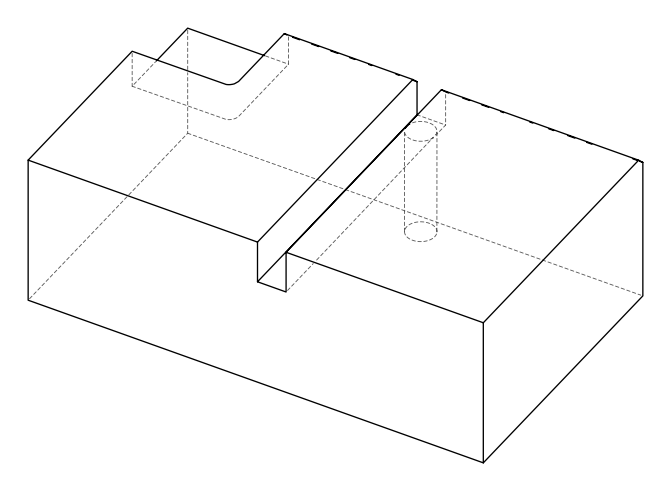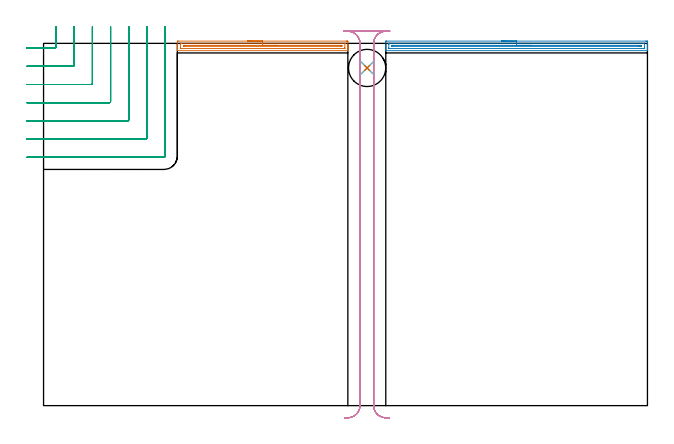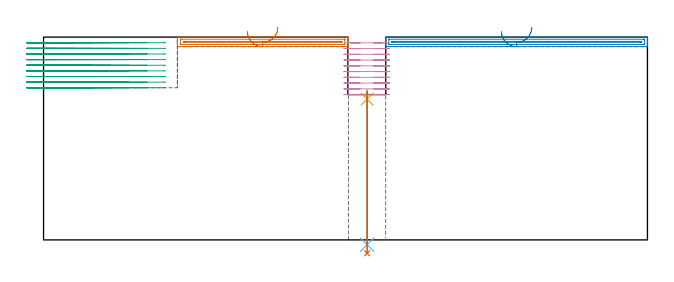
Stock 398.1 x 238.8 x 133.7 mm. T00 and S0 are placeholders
(PLAN: 7 operations, 4 tool changes, 35 min)
(1 AREA_MILL | FG_CHAMFER_SURFACE | UGT0205_001 | 2.86 min | 2393 mm3)
(2 AREA_MILL_1 | FG_CHAMFER_SURFACE_1 | UGT0205_001 | 4.3 min | 3502 mm3)
(3 MILL_CORNER_NOTCH_RECTANGULAR | CORNER_NOTCH_RECTANGULAR | NXT0201_012 | Follow Part, ap 4, ae 75% | 14.82 min | 244178 mm3)
(4 MILL_RECTANGULAR_SLOT | SLOT_RECTANGULAR | NXT0201_012 | Follow Part, ap 4, ae 75% | 12.13 min | 226100 mm3)
(5 SPOT_DRILL | STEP1HOLE | NXT0321_9005460120000 | 0.06 min | 198 mm3)
(6 DRILL_THROUGH_HOLE_INTO_CENTER | STEP1HOLE | NXT0301_065 | 0.41 min | 6476 mm3)
(7 DRILL_TO_ENLARGE_THROUGH_HOLE | STEP1HOLE | UGT0301_058 | 0.44 min | 38456 mm3)
(TOOL UGT0205_001 | Chamfer Mill 20 x 3 x 45 deg. | D20 FL50 Z2)
(TOOL NXT0201_012 | ENDMILL 16mm [2P460-1600-NA 1630] | D16 FL38 Z6)
(TOOL NXT0321_9005460120000 | NC Spot Drill, 142deg, 12mm, Carbide, Uncoated | D12 PA142 FL30 Z2)
(TOOL NXT0301_065 | Carbide Drill 9.4mm [860.1-0940-075A1-MM 2214] | D9.4 PA140 FL98 Z2)
(TOOL UGT0301_058 | Twist Drill 24.5 mm | D24.5 PA118 FL160 Z2)
(OP 1 AREA_MILL)
G17 G21 G94 G90
T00 M6
G54
G17 G0 G90 X134.4 Y240.3 S1061 M3
G43 Z143.7 H0
Z137.4
G94 G1 X134.438 Z136.528 F250.
X134.552 Z135.663
X134.741 Z134.812
X135.003 Z133.98
X135.337 Z133.174
X135.74 Z132.4
X136.208 Z131.664
X136.74 Z130.972
X137.329 Z130.329
X137.972 Z129.74
X138.664 Z129.208
X139.4 Z128.74
X140.174 Z128.337
X140.98 Z128.003
X141.812 Z127.741
X142.664 Z127.552
X143.528 Z127.438
X144.4 Z127.4
X199.529
X200.028 Y240.299 Z127.401
X200.521 Y240.294 Z127.403
X200.592 Y240.291 Z127.405
X200.6 Y239.804 Z127.892
Y238.035 Z129.659
Y237.402 Z130.295
Y237.15 Z130.547
Y236.517 Z131.18
Y236.265 Z131.431
Y235.761 Z131.938
Y235. Z132.699
Y234.496 Z133.203
Y234.282 Z133.417
X200.593 Y234.014 Z133.677
X200.591 Y234.003 Z133.689
X200.473 Y234. Z133.7
X88.327
X88.209 Y234.003 Z133.689
X88.207 Y234.014 Z133.677
X88.2 Y234.283 Z133.416
Y235. Z132.699
Y235.761 Z131.938
Y236.265 Z131.431
Y236.517 Z131.18
Y237.148 Z130.548
Y237.402 Z130.295
Y238.035 Z129.659
Y239.488 Z128.208
X88.203 Y239.804 Z127.892
X88.208 Y240.291 Z127.405
X88.279 Y240.294 Z127.403
X88.772 Y240.3 Z127.4
X144.4
Y238.886 Z128.814
X198.282
X198.465 Y238.883 Z128.817
X198.556 Y238.879 Z128.821
X198.59 Y238.876 Z128.824
X198.593 Y238.848 Z128.852
X198.596 Y238.771 Z128.929
X198.599 Y238.57 Z129.13
Y235.916 Z131.784
X198.595 Y235.566 Z132.134
X198.591 Y235.466 Z132.234
X198.586 Y235.42 Z132.28
X198.568 Y235.419 Z132.281
X198.462 Y235.417 Z132.283
X198.248 Y235.414 Z132.286
X198.214
X90.518
X90.335 Y235.417 Z132.283
X90.244 Y235.421 Z132.279
X90.21 Y235.424 Z132.276
X90.207 Y235.452 Z132.248
X90.204 Y235.529 Z132.171
X90.201 Y235.73 Z131.97
Y238.384 Z129.316
X90.205 Y238.734 Z128.966
X90.209 Y238.834 Z128.866
X90.214 Y238.88 Z128.82
X90.232 Y238.881 Z128.819
X90.338 Y238.883 Z128.817
X90.552 Y238.886 Z128.814
X90.586
X144.4
Y237.472 Z130.228
X196.145 Y237.471 Z130.229
X196.468 Y237.47 Z130.23
X196.574 Y237.467 Z130.233
X196.585 Y237.466 Z130.234
X196.591 Y237.438 Z130.262
X196.597 Y237.369 Z130.331
X196.599 Y237.281 Z130.419
X196.6 Y237.15 Z130.55
X196.598 Y237.021 Z130.679
X196.59 Y236.888 Z130.812
X196.58 Y236.835 Z130.865
X196.548 Y236.833 Z130.867
X196.468 Y236.831 Z130.869
X195.901 Y236.829 Z130.871
X195.578 Y236.828 Z130.872
X92.655 Y236.829 Z130.871
X92.332 Y236.83 Z130.87
X92.226 Y236.833 Z130.867
X92.215 Y236.834 Z130.866
X92.209 Y236.862 Z130.838
X92.203 Y236.931 Z130.769
X92.201 Y237.019 Z130.681
X92.2 Y237.15 Z130.55
X92.202 Y237.279 Z130.421
X92.21 Y237.412 Z130.288
X92.22 Y237.465 Z130.235
X92.252 Y237.467 Z130.233
X92.332 Y237.469 Z130.231
X92.899 Y237.471 Z130.229
X93.222 Y237.472 Z130.228
X144.4
X145.272 Z130.266
X146.136 Z130.38
X146.988 Z130.569
X147.82 Z130.831
X148.626 Z131.165
X149.4 Z131.568
X150.136 Z132.037
X150.828 Z132.568
X151.471 Z133.157
X152.06 Z133.801
X152.592 Z134.493
X153.06 Z135.228
X153.463 Z136.002
X153.797 Z136.808
X154.059 Z137.64
X154.248 Z138.492
X154.362 Z139.357
X154.4 Z140.228
G0 Z143.7
M5
M2
(OP 2 AREA_MILL_1)
G17 G21 G94 G90
T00 M6
G54
G17 G0 G90 X301.85 Y240.3 S1061 M3
G43 Z143.7 H0
Z137.4
G94 G1 X301.888 Z136.528 F250.
X302.002 Z135.663
X302.191 Z134.812
X302.453 Z133.98
X302.787 Z133.174
X303.19 Z132.4
X303.658 Z131.664
X304.19 Z130.972
X304.779 Z130.329
X305.422 Z129.74
X306.114 Z129.208
X306.85 Z128.74
X307.624 Z128.337
X308.43 Z128.003
X309.262 Z127.741
X310.113 Z127.552
X310.978 Z127.438
X311.85 Z127.4
X396.998
X397.498 Y240.299 Z127.401
X397.993 Y240.294 Z127.403
X398.091 Y240.291 Z127.405
X398.1 Y239.804 Z127.892
Y237.15 Z130.544
Y236.574 Z131.123
Y236.265 Z131.431
Y235.689 Z132.007
Y235.381 Z132.314
Y234.345 Z133.354
X398.092 Y234.018 Z133.673
X398.09 Y234.003 Z133.688
X397.944 Y234. Z133.7
X225.755
X225.61 Y234.003 Z133.688
X225.608 Y234.018 Z133.673
X225.6 Y234.346 Z133.354
Y234.764 Z132.935
Y235.381 Z132.314
Y236.573 Z131.123
Y237.15 Z130.544
Y239.516 Z128.18
X225.603 Y239.804 Z127.892
X225.609 Y240.291 Z127.405
X225.707 Y240.294 Z127.403
X226.202 Y240.3 Z127.4
X311.85
Y238.886 Z128.814
X395.935 Y238.885 Z128.815
X396.028 Y238.884 Z128.816
X396.074 Y238.881 Z128.819
X396.089 Y238.879 Z128.821
X396.091 Y238.865 Z128.835
X396.096 Y238.765 Z128.935
X396.099 Y238.537 Z129.163
Y236.265 Z131.435
X396.098 Y235.885 Z131.815
X396.09 Y235.501 Z132.199
X396.08 Y235.421 Z132.279
X396.035 Y235.419 Z132.281
X395.929 Y235.416 Z132.284
X395.714 Y235.414 Z132.286
X395.68
X227.765 Y235.415 Z132.285
X227.672 Y235.416 Z132.284
X227.626 Y235.419 Z132.281
X227.611 Y235.421 Z132.279
X227.609 Y235.435 Z132.265
X227.604 Y235.535 Z132.165
X227.601 Y235.763 Z131.937
Y238.035 Z129.665
X227.602 Y238.415 Z129.285
X227.61 Y238.799 Z128.901
X227.62 Y238.879 Z128.821
X227.665 Y238.881 Z128.819
X227.771 Y238.884 Z128.816
X227.986 Y238.886 Z128.814
X228.02
X311.85
Y237.472 Z130.228
X393.93 Y237.471 Z130.229
X394.038 Y237.469 Z130.231
X394.076 Y237.467 Z130.233
X394.09 Y237.466 Z130.234
X394.093 Y237.431 Z130.269
X394.097 Y237.319 Z130.381
Y237.15 Z130.55
X394.094 Y236.987 Z130.713
X394.082 Y236.835 Z130.865
X393.93 Y236.834 Z130.866
X393.361 Y236.829 Z130.871
X393.038
X392.47 Y236.828 Z130.872
X229.77 Y236.829 Z130.871
X229.662 Y236.831 Z130.869
X229.624 Y236.833 Z130.867
X229.61 Y236.834 Z130.866
X229.607 Y236.869 Z130.831
X229.603 Y236.981 Z130.719
X229.602 Y237.15 Z130.55
X229.606 Y237.313 Z130.387
X229.618 Y237.465 Z130.235
X229.77 Y237.466 Z130.234
X230.339 Y237.471 Z130.229
X230.662
X231.23 Y237.472 Z130.228
X311.85
X312.722 Z130.266
X313.586 Z130.38
X314.438 Z130.569
X315.27 Z130.831
X316.076 Z131.165
X316.85 Z131.568
X317.586 Z132.037
X318.278 Z132.568
X318.921 Z133.157
X319.51 Z133.801
X320.041 Z134.493
X320.51 Z135.228
X320.913 Z136.002
X321.247 Z136.808
X321.509 Z137.64
X321.698 Z138.492
X321.812 Z139.357
X321.85 Z140.228
G0 Z143.7
M5
M2
(OP 3 MILL_CORNER_NOTCH_RECTANGULAR)
G17 G21 G94 G90
T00 M6
G54
G17 G0 G90 X-11. Y235.7 S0 M3
G43 Z143.7 H1
Z129.989
G94 G1 X-8. F250.
X7.406 F500.
G3 X8.2 Y236.494 R0.8
G1 Y246.8
Y249.8 F250.
G0 Z143.7
X-11. Y223.7
Z129.989
G1 X-8.
X19.405 F500.
G3 X20.2 Y224.495 R0.8
G1 Y246.8
Y249.8 F250.
G0 Z143.7
X-11. Y211.7
Z129.989
G1 X-8.
X31.405 F500.
G3 X32.2 Y212.495 R0.8
G1 Y246.8
Y249.8 F250.
G0 Z143.7
X-11. Y199.7
Z129.989
G1 X-8.
X43.405 F500.
G3 X44.2 Y200.495 R0.8
G1 Y246.8
Y249.8 F250.
G0 Z143.7
X-11. Y187.7
Z129.989
G1 X-8.
X55.404 F500.
G3 X56.2 Y188.496 R0.8
G1 Y246.8
Y249.8 F250.
G0 Z143.7
X-11. Y175.7
Z129.989
G1 X-8.
X67.404 F500.
G3 X68.2 Y176.496 R0.8
G1 Y246.8
Y249.8 F250.
G0 Z143.7
X-11. Y163.7
Z129.989
G1 X-8.
X79.3 F500.
G3 X80.2 Y164.6 R0.9
G1 Y246.8
Y249.8 F250.
G0 Z143.7
X-11. Y235.7
Z126.278
G1 X-8.
X7.406 F500.
G3 X8.2 Y236.494 R0.8
G1 Y246.8
Y249.8 F250.
G0 Z143.7
X-11. Y223.7
Z126.278
G1 X-8.
X19.405 F500.
G3 X20.2 Y224.495 R0.8
G1 Y246.8
Y249.8 F250.
G0 Z143.7
X-11. Y211.7
Z126.278
G1 X-8.
X31.405 F500.
G3 X32.2 Y212.495 R0.8
G1 Y246.8
Y249.8 F250.
G0 Z143.7
X-11. Y199.7
Z126.278
G1 X-8.
X43.405 F500.
G3 X44.2 Y200.495 R0.8
G1 Y246.8
Y249.8 F250.
G0 Z143.7
X-11. Y187.7
Z126.278
G1 X-8.
X55.404 F500.
G3 X56.2 Y188.496 R0.8
G1 Y246.8
Y249.8 F250.
G0 Z143.7
X-11. Y175.7
Z126.278
G1 X-8.
X67.404 F500.
G3 X68.2 Y176.496 R0.8
G1 Y246.8
Y249.8 F250.
G0 Z143.7
X-11. Y163.7
Z126.278
G1 X-8.
X79.3 F500.
G3 X80.2 Y164.6 R0.9
G1 Y246.8
Y249.8 F250.
G0 Z143.7
X-11. Y235.7
Z122.567
G1 X-8.
X7.406 F500.
G3 X8.2 Y236.494 R0.8
G1 Y246.8
Y249.8 F250.
G0 Z143.7
X-11. Y223.7
Z122.567
G1 X-8.
X19.405 F500.
G3 X20.2 Y224.495 R0.8
G1 Y246.8
Y249.8 F250.
G0 Z143.7
X-11. Y211.7
Z122.567
G1 X-8.
X31.405 F500.
G3 X32.2 Y212.495 R0.8
G1 Y246.8
Y249.8 F250.
G0 Z143.7
X-11. Y199.7
Z122.567
G1 X-8.
X43.405 F500.
G3 X44.2 Y200.495 R0.8
G1 Y246.8
Y249.8 F250.
G0 Z143.7
X-11. Y187.7
Z122.567
G1 X-8.
X55.404 F500.
G3 X56.2 Y188.496 R0.8
G1 Y246.8
Y249.8 F250.
G0 Z143.7
X-11. Y175.7
Z122.567
G1 X-8.
X67.404 F500.
G3 X68.2 Y176.496 R0.8
G1 Y246.8
Y249.8 F250.
G0 Z143.7
X-11. Y163.7
Z122.567
G1 X-8.
X79.3 F500.
G3 X80.2 Y164.6 R0.9
G1 Y246.8
Y249.8 F250.
G0 Z143.7
X-11. Y235.7
Z118.855
G1 X-8.
X7.406 F500.
G3 X8.2 Y236.494 R0.8
G1 Y246.8
Y249.8 F250.
G0 Z143.7
X-11. Y223.7
Z118.855
G1 X-8.
X19.405 F500.
G3 X20.2 Y224.495 R0.8
G1 Y246.8
Y249.8 F250.
G0 Z143.7
X-11. Y211.7
Z118.855
G1 X-8.
X31.405 F500.
G3 X32.2 Y212.495 R0.8
G1 Y246.8
Y249.8 F250.
G0 Z143.7
X-11. Y199.7
Z118.855
G1 X-8.
X43.405 F500.
G3 X44.2 Y200.495 R0.8
G1 Y246.8
Y249.8 F250.
G0 Z143.7
X-11. Y187.7
Z118.855
G1 X-8.
X55.404 F500.
G3 X56.2 Y188.496 R0.8
G1 Y246.8
Y249.8 F250.
G0 Z143.7
X-11. Y175.7
Z118.855
G1 X-8.
X67.404 F500.
G3 X68.2 Y176.496 R0.8
G1 Y246.8
Y249.8 F250.
G0 Z143.7
X-11. Y163.7
Z118.855
G1 X-8.
X79.3 F500.
G3 X80.2 Y164.6 R0.9
G1 Y246.8
Y249.8 F250.
G0 Z143.7
X-11. Y235.7
Z115.144
G1 X-8.
X7.406 F500.
G3 X8.2 Y236.494 R0.8
G1 Y246.8
Y249.8 F250.
G0 Z143.7
X-11. Y223.7
Z115.144
G1 X-8.
X19.405 F500.
G3 X20.2 Y224.495 R0.8
G1 Y246.8
Y249.8 F250.
G0 Z143.7
X-11. Y211.7
Z115.144
G1 X-8.
X31.405 F500.
G3 X32.2 Y212.495 R0.8
G1 Y246.8
Y249.8 F250.
G0 Z143.7
X-11. Y199.7
Z115.144
G1 X-8.
X43.405 F500.
G3 X44.2 Y200.495 R0.8
G1 Y246.8
Y249.8 F250.
G0 Z143.7
X-11. Y187.7
Z115.144
G1 X-8.
X55.404 F500.
G3 X56.2 Y188.496 R0.8
G1 Y246.8
Y249.8 F250.
G0 Z143.7
X-11. Y175.7
Z115.144
G1 X-8.
X67.404 F500.
G3 X68.2 Y176.496 R0.8
G1 Y246.8
Y249.8 F250.
G0 Z143.7
X-11. Y163.7
Z115.144
G1 X-8.
X79.3 F500.
G3 X80.2 Y164.6 R0.9
G1 Y246.8
Y249.8 F250.
G0 Z143.7
X-11. Y235.7
Z111.433
G1 X-8.
X7.406 F500.
G3 X8.2 Y236.494 R0.8
G1 Y246.8
Y249.8 F250.
G0 Z143.7
X-11. Y223.7
Z111.433
G1 X-8.
X19.405 F500.
G3 X20.2 Y224.495 R0.8
G1 Y246.8
Y249.8 F250.
G0 Z143.7
X-11. Y211.7
Z111.433
G1 X-8.
X31.405 F500.
G3 X32.2 Y212.495 R0.8
G1 Y246.8
Y249.8 F250.
G0 Z143.7
X-11. Y199.7
Z111.433
G1 X-8.
X43.405 F500.
G3 X44.2 Y200.495 R0.8
G1 Y246.8
Y249.8 F250.
G0 Z143.7
X-11. Y187.7
Z111.433
G1 X-8.
X55.404 F500.
G3 X56.2 Y188.496 R0.8
G1 Y246.8
Y249.8 F250.
G0 Z143.7
X-11. Y175.7
Z111.433
G1 X-8.
X67.404 F500.
G3 X68.2 Y176.496 R0.8
G1 Y246.8
Y249.8 F250.
G0 Z143.7
X-11. Y163.7
Z111.433
G1 X-8.
X79.3 F500.
G3 X80.2 Y164.6 R0.9
G1 Y246.8
Y249.8 F250.
G0 Z143.7
X-11. Y235.7
Z107.722
G1 X-8.
X7.406 F500.
G3 X8.2 Y236.494 R0.8
G1 Y246.8
Y249.8 F250.
G0 Z143.7
X-11. Y223.7
Z107.722
G1 X-8.
X19.405 F500.
G3 X20.2 Y224.495 R0.8
G1 Y246.8
Y249.8 F250.
G0 Z143.7
X-11. Y211.7
Z107.722
G1 X-8.
X31.405 F500.
G3 X32.2 Y212.495 R0.8
G1 Y246.8
Y249.8 F250.
G0 Z143.7
X-11. Y199.7
Z107.722
G1 X-8.
X43.405 F500.
G3 X44.2 Y200.495 R0.8
G1 Y246.8
Y249.8 F250.
G0 Z143.7
X-11. Y187.7
Z107.722
G1 X-8.
X55.404 F500.
G3 X56.2 Y188.496 R0.8
G1 Y246.8
Y249.8 F250.
G0 Z143.7
X-11. Y175.7
Z107.722
G1 X-8.
X67.404 F500.
G3 X68.2 Y176.496 R0.8
G1 Y246.8
Y249.8 F250.
G0 Z143.7
X-11. Y163.7
Z107.722
G1 X-8.
X79.3 F500.
G3 X80.2 Y164.6 R0.9
G1 Y246.8
Y249.8 F250.
G0 Z143.7
X-11. Y235.7
Z104.011
G1 X-8.
X7.406 F500.
G3 X8.2 Y236.494 R0.8
G1 Y246.8
Y249.8 F250.
G0 Z143.7
X-11. Y223.7
Z104.011
G1 X-8.
X19.405 F500.
G3 X20.2 Y224.495 R0.8
G1 Y246.8
Y249.8 F250.
G0 Z143.7
X-11. Y211.7
Z104.011
G1 X-8.
X31.405 F500.
G3 X32.2 Y212.495 R0.8
G1 Y246.8
Y249.8 F250.
G0 Z143.7
X-11. Y199.7
Z104.011
G1 X-8.
X43.405 F500.
G3 X44.2 Y200.495 R0.8
G1 Y246.8
Y249.8 F250.
G0 Z143.7
X-11. Y187.7
Z104.011
G1 X-8.
X55.404 F500.
G3 X56.2 Y188.496 R0.8
G1 Y246.8
Y249.8 F250.
G0 Z143.7
X-11. Y175.7
Z104.011
G1 X-8.
X67.404 F500.
G3 X68.2 Y176.496 R0.8
G1 Y246.8
Y249.8 F250.
G0 Z143.7
X-11. Y163.7
Z104.011
G1 X-8.
X79.3 F500.
G3 X80.2 Y164.6 R0.9
G1 Y246.8
Y249.8 F250.
G0 Z143.7
X-11. Y235.7
Z100.3
G1 X-8.
X7.406 F500.
G3 X8.2 Y236.494 R0.8
G1 Y246.8
Y249.8 F250.
G0 Z143.7
X-11. Y223.7
Z100.3
G1 X-8.
X19.405 F500.
G3 X20.2 Y224.495 R0.8
G1 Y246.8
Y249.8 F250.
G0 Z143.7
X-11. Y211.7
Z100.3
G1 X-8.
X31.405 F500.
G3 X32.2 Y212.495 R0.8
G1 Y246.8
Y249.8 F250.
G0 Z143.7
X-11. Y199.7
Z100.3
G1 X-8.
X43.405 F500.
G3 X44.2 Y200.495 R0.8
G1 Y246.8
Y249.8 F250.
G0 Z143.7
X-11. Y187.7
Z100.3
G1 X-8.
X55.404 F500.
G3 X56.2 Y188.496 R0.8
G1 Y246.8
Y249.8 F250.
G0 Z143.7
X-11. Y175.7
Z100.3
G1 X-8.
X67.404 F500.
G3 X68.2 Y176.496 R0.8
G1 Y246.8
Y249.8 F250.
G0 Z143.7
X-11. Y163.7
Z100.3
G1 X-8.
X79.3 F500.
G3 X80.2 Y164.6 R0.9
G1 Y246.8
Y249.8 F250.
G0 Z143.7
M5
M2
(OP 4 MILL_RECTANGULAR_SLOT)
G17 G21 G94 G90
T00 M6
G54
G17 G0 G90 X227.897 Y-8.23 S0 M3
G43 Z143.7 H1
Z129.91
G94 G1 X224.908 Y-7.97 F250.
G2 X217.6 Y0. R8. F500.
G1 Y238.8
G2 X223.67 Y246.564 R8.
G1 X223.677 Y246.593
G3 X221.875 Y246.8 R8.
G1 X204.382
G3 X202.551 Y246.586 R8.
G1 X202.557 Y246.557
G2 X208.6 Y238.8 R8.
G1 Y0.
G2 X201.292 Y-7.97 R8.
G1 X198.303 Y-8.23 F250.
G0 X227.897 Z126.12
G1 X224.908 Y-7.97
G2 X217.6 Y0. R8. F500.
G1 Y238.8
G2 X225.2 Y246.79 R8.
G1 X228.196 Y246.94 F250.
X198.004
X201. Y246.79
G2 X208.6 Y238.8 R8. F500.
G1 Y0.
G2 X201.292 Y-7.97 R8.
G1 X198.303 Y-8.23 F250.
G0 X227.897 Z122.33
G1 X224.908 Y-7.97
G2 X217.6 Y0. R8. F500.
G1 Y238.8
G2 X225.2 Y246.79 R8.
G1 X228.196 Y246.94 F250.
X198.004
X201. Y246.79
G2 X208.6 Y238.8 R8. F500.
G1 Y0.
G2 X201.292 Y-7.97 R8.
G1 X198.303 Y-8.23 F250.
G0 X227.897 Z118.54
G1 X224.908 Y-7.97
G2 X217.6 Y0. R8. F500.
G1 Y238.8
G2 X225.2 Y246.79 R8.
G1 X228.196 Y246.94 F250.
X198.004
X201. Y246.79
G2 X208.6 Y238.8 R8. F500.
G1 Y0.
G2 X201.292 Y-7.97 R8.
G1 X198.303 Y-8.23 F250.
G0 X227.897 Z114.75
G1 X224.908 Y-7.97
G2 X217.6 Y0. R8. F500.
G1 Y238.8
G2 X225.2 Y246.79 R8.
G1 X228.196 Y246.94 F250.
X198.004
X201. Y246.79
G2 X208.6 Y238.8 R8. F500.
G1 Y0.
G2 X201.292 Y-7.97 R8.
G1 X198.303 Y-8.23 F250.
G0 X227.897 Z110.96
G1 X224.908 Y-7.97
G2 X217.6 Y0. R8. F500.
G1 Y238.8
G2 X225.2 Y246.79 R8.
G1 X228.196 Y246.94 F250.
X198.004
X201. Y246.79
G2 X208.6 Y238.8 R8. F500.
G1 Y0.
G2 X201.292 Y-7.97 R8.
G1 X198.303 Y-8.23 F250.
G0 X227.897 Z107.17
G1 X224.908 Y-7.97
G2 X217.6 Y0. R8. F500.
G1 Y238.8
G2 X225.2 Y246.79 R8.
G1 X228.196 Y246.94 F250.
X198.004
X201. Y246.79
G2 X208.6 Y238.8 R8. F500.
G1 Y0.
G2 X201.292 Y-7.97 R8.
G1 X198.303 Y-8.23 F250.
G0 X227.897 Z103.38
G1 X224.908 Y-7.97
G2 X217.6 Y0. R8. F500.
G1 Y238.8
G2 X225.2 Y246.79 R8.
G1 X228.196 Y246.94 F250.
X198.004
X201. Y246.79
G2 X208.6 Y238.8 R8. F500.
G1 Y0.
G2 X201.292 Y-7.97 R8.
G1 X198.303 Y-8.23 F250.
G0 X227.897 Z99.59
G1 X224.908 Y-7.97
G2 X217.6 Y0. R8. F500.
G1 Y238.8
G2 X225.2 Y246.79 R8.
G1 X228.196 Y246.94 F250.
X198.004
X201. Y246.79
G2 X208.6 Y238.8 R8. F500.
G1 Y0.
G2 X201.292 Y-7.97 R8.
G1 X198.303 Y-8.23 F250.
G0 X227.897 Z95.8
G1 X224.908 Y-7.97
G2 X217.6 Y0. R8. F500.
G1 Y238.8
G2 X225.2 Y246.79 R8.
G1 X228.196 Y246.94 F250.
X198.004
X201. Y246.79
G2 X208.6 Y238.8 R8. F500.
G1 Y0.
G2 X201.292 Y-7.97 R8.
G1 X198.303 Y-8.23 F250.
G0 Z143.7
M5
M2
(OP 5 SPOT_DRILL)
G17 G21 G94 G90
T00 M6
G54
G17 G0 G90 X213.3 Y222.6 S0 M3
G43 Z143.7 H0
G94 G81 G98 Z92.8 F250. R98.8
G80
M5
M2
(OP 6 DRILL_THROUGH_HOLE_INTO_CENTER)
G17 G21 G94 G90
T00 M6
G54
G17 G0 G90 X213.3 Y222.6 S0 M3
G43 Z143.7 H1
G94 G73 G98 Z-3.211 F250. Q9.001 R97.8
G80
M5
M2
(OP 7 DRILL_TO_ENLARGE_THROUGH_HOLE)
G17 G21 G94 G90
T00 M6
G54
G17 G0 G90 X213.3 Y222.6 S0 M3
G43 Z143.7 H0
G94 G73 G98 Z-8.861 F250. Q20.932 R97.8
G80
M5
M2
